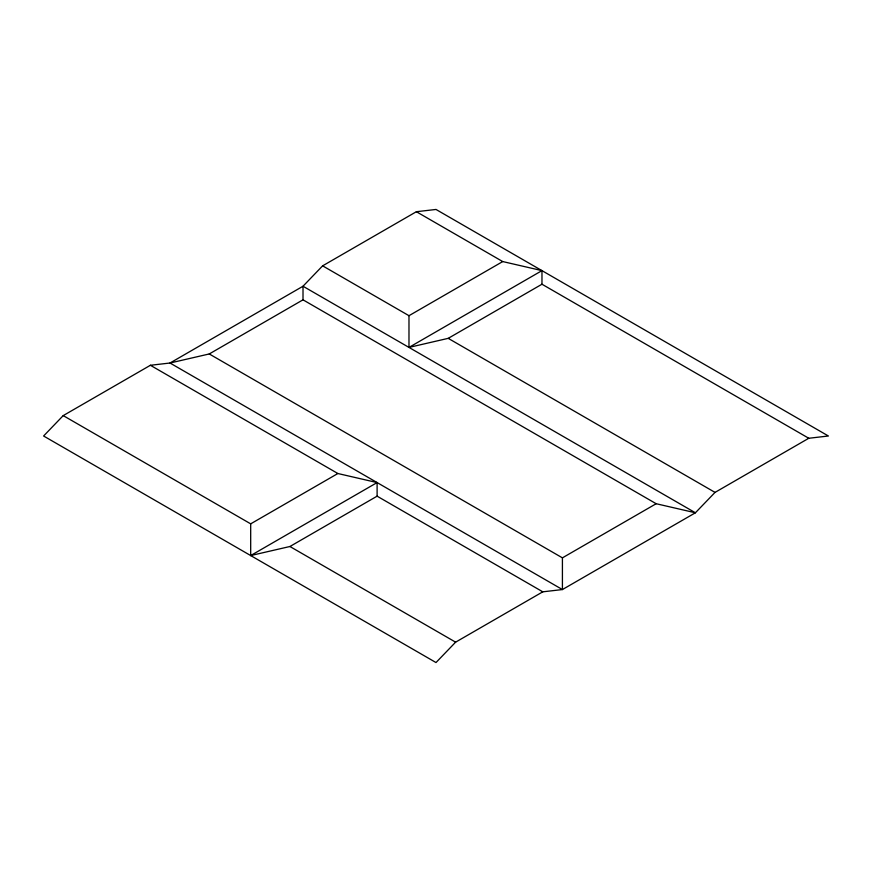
<?xml version="1.0" encoding="UTF-8"?>
<svg xmlns="http://www.w3.org/2000/svg" width="872" height="872" viewBox="0 0 872 872"><rect width="100%" height="100%" fill="white"/><g stroke="black" fill="none" stroke-linecap="round" stroke-linejoin="round"><path stroke-width="1.31" d="M63.22 415.606L43.6 436L436 662.546L455.62 642.163L542.798 591.826L562.418 589.559L695.409 512.78L715.029 492.397L808.78 438.267L828.4 436L436 209.454L416.38 211.711L322.629 265.84L303.009 286.234L170.018 363.014L150.398 365.281L63.22 415.606L250.689 523.843L337.867 473.518L377.107 482.576L377.107 496.168L542.798 591.826M209.258 353.956L562.418 557.851L562.418 589.559L170.018 363.014L209.258 353.956L303.009 299.826L656.169 503.722L695.409 512.78L303.009 286.234L303.009 299.826M322.629 265.84L408.979 315.697L502.73 261.567L541.97 270.625L541.97 284.218L808.78 438.267M408.979 315.697L408.979 347.416L541.97 270.625M408.979 347.416L448.219 338.347L541.97 284.218M250.689 523.843L250.689 555.562L377.107 482.576M250.689 555.562L289.929 546.504L377.107 496.168M562.418 557.851L656.169 503.722M416.38 211.711L502.73 261.567M448.219 338.347L715.029 492.397M150.398 365.281L337.867 473.518M289.929 546.504L455.62 642.163"/></g></svg>
